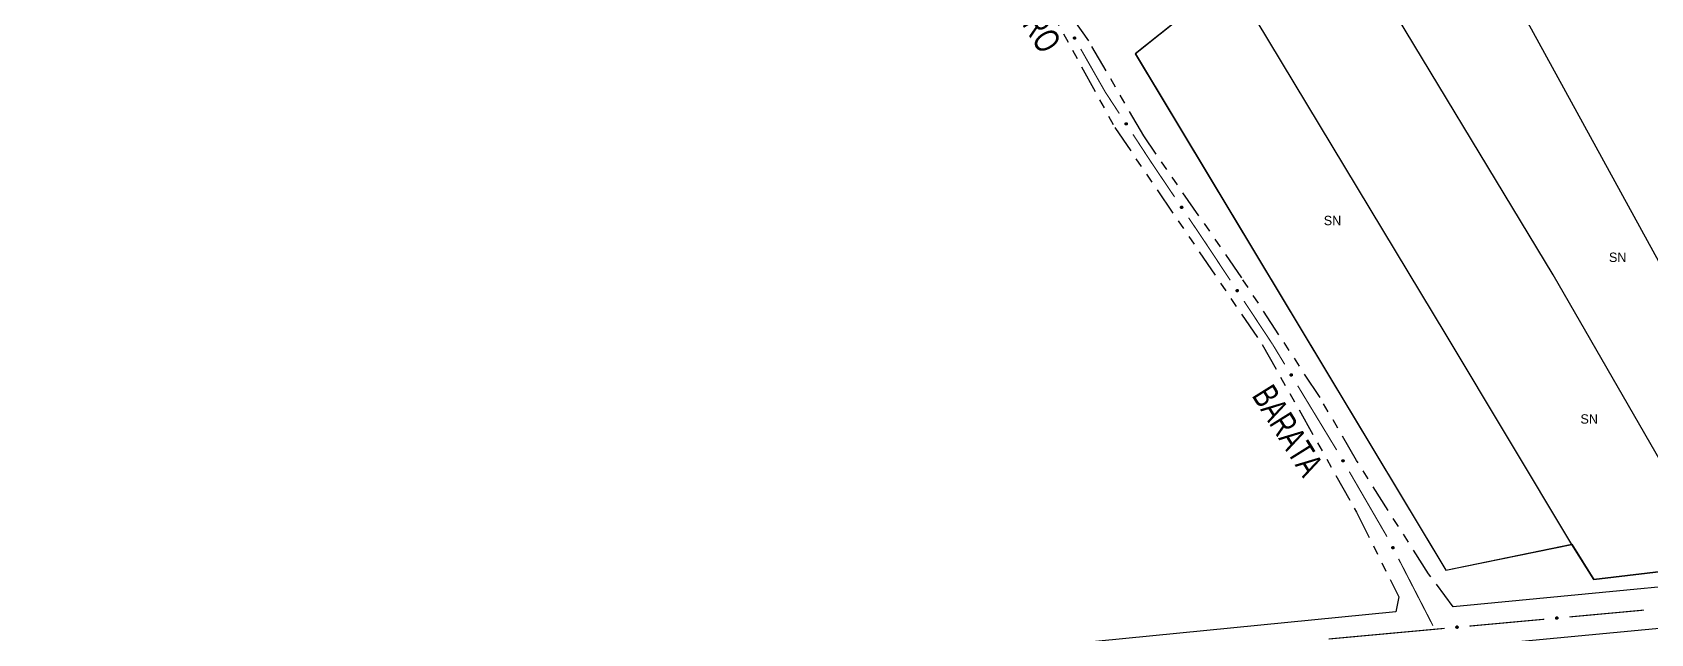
# Model space of a CAD drawing. Extents: x 207981 to 210201, y 4876477 to 4878908.
# Drawn here: x 208830 to 209088.5, y 4877420 to 4877516 of the extents above; entities that cross this region are included whole.
import ezdxf
from ezdxf.enums import TextEntityAlignment as Align

# ---------------------------------------------------------------- set-up
doc = ezdxf.new("R2010")
doc.units = 0
doc.header["$LTSCALE"] = 1.5
doc.header["$MEASUREMENT"] = 0
doc.linetypes.add('TRACO_25', pattern=[8, 3, -1, 1, -1, 1, -1])
for name, color, linetype in [('CD_MALHA_LOTES', 7, 'CONTINUOUS'), ('RU-QUADRA', 210, 'CONTINUOUS'), ('SV-EIXO-ROD-ESTR', 7, 'CONTINUOUS'), ('SV-EIXO-RUA-N-PAV', 6, 'CONTINUOUS'), ('SV-EST-MUNIC-PAV', 20, 'CONTINUOUS'), ('SV-RUA-NAO-PAV', 7, 'CONTINUOUS'), ('SV-TXT-RUA-N-PAV', 7, 'CONTINUOUS'), ('Th_NmrPort', 1, 'CONTINUOUS')]:
    doc.layers.add(name, color=color, linetype=linetype)
doc.styles.add('ARIAL', font='ARIAL.SHX')

msp = doc.modelspace()

# ---------------------------------------------------------------- linework, layer by layer
at = {"layer": 'CD_MALHA_LOTES', "linetype": 'Continuous', "flags": 128}
for points in [[(209115.28, 4877432.87), (209061.57, 4877530.92)], [(209072.92, 4877477.29), (209042.82, 4877527.04)], [(209021.42, 4877524.75), (209006.18, 4877512.56)], [(209055.85, 4877467.69), (209021.42, 4877524.75)], [(209006.18, 4877512.56), (209055.78, 4877430.13)], [(209099.58, 4877431.04), (209072.92, 4877477.29)], [(209075.89, 4877434.24), (209055.85, 4877467.69)], [(209055.78, 4877430.13), (209075.89, 4877434.24)], [(209079.39, 4877428.6), (209075.89, 4877434.24)], [(209099.58, 4877431.04), (209079.39, 4877428.6)]]:
    msp.add_lwpolyline(points, dxfattribs=at)
at = {"layer": 'RU-QUADRA', "linetype": 'Continuous', "flags": 128}
msp.add_lwpolyline([(209115.964365, 4877599.568058), (209037.187109, 4877537.170986), (209021.41642, 4877524.752521), (209006.17904, 4877512.562616), (209055.776713, 4877430.128389), (209075.890055, 4877434.242481), (209079.394652, 4877428.604651), (209099.584181, 4877431.042631)], dxfattribs=at)
at = {"layer": 'SV-EIXO-ROD-ESTR', "const_width": 0.18}
for points in [[(209071.503611, 4877422.280768), (209059.553681, 4877421.1857)], [(209087.436851, 4877423.740859), (209075.486921, 4877422.645791)], [(209049.000335, 4877420.218613), (209037.050405, 4877419.123545)], [(209049.595406, 4877420.273143), (209049.000335, 4877420.218613)], [(209055.570371, 4877420.820677), (209049.595406, 4877420.273143)]]:
    msp.add_lwpolyline(points, dxfattribs=at)
at = {"layer": 'SV-EIXO-ROD-ESTR'}
for points in [[(209073.648392, 4877422.36677), (209073.617645, 4877422.328736), (209073.583441, 4877422.302334), (209073.548576, 4877422.288525), (209073.514585, 4877422.284356), (209073.479329, 4877422.284007), (209073.443707, 4877422.291497), (209073.406012, 4877422.308569), (209073.367642, 4877422.339145), (209073.342899, 4877422.375961), (209073.327532, 4877422.409418), (209073.321143, 4877422.444612), (209073.321378, 4877422.478866), (209073.330383, 4877422.515611), (209073.348056, 4877422.553643), (209073.379735, 4877422.591481), (209073.413445, 4877422.617135), (209073.447519, 4877422.629606), (209073.482941, 4877422.635804), (209073.518938, 4877422.635729), (209073.553863, 4877422.628175), (209073.592123, 4877422.610311), (209073.629055, 4877422.578549), (209073.655025, 4877422.54522), (209073.667972, 4877422.51133), (209073.673289, 4877422.476319), (209073.674069, 4877422.440963), (209073.66803, 4877422.404841), (209073.648392, 4877422.36677)], [(209057.715152, 4877420.906679), (209057.684405, 4877420.868645), (209057.650201, 4877420.842243), (209057.615336, 4877420.828434), (209057.581345, 4877420.824265), (209057.546089, 4877420.823916), (209057.510467, 4877420.831406), (209057.472772, 4877420.848478), (209057.434402, 4877420.879054), (209057.409659, 4877420.915869), (209057.394292, 4877420.949327), (209057.387903, 4877420.984521), (209057.388138, 4877421.018775), (209057.397143, 4877421.05552), (209057.414816, 4877421.093551), (209057.446495, 4877421.13139), (209057.480205, 4877421.157043), (209057.514279, 4877421.169515), (209057.549701, 4877421.175713), (209057.585698, 4877421.175638), (209057.620623, 4877421.168083), (209057.658883, 4877421.15022), (209057.695816, 4877421.118458), (209057.721785, 4877421.085129), (209057.734732, 4877421.051239), (209057.740049, 4877421.016228), (209057.740829, 4877420.980872), (209057.73479, 4877420.94475), (209057.715152, 4877420.906679)]]:
    msp.add_lwpolyline(points, close=True, dxfattribs=at)
for points in [[(209073.667972, 4877422.51133), (209073.321143, 4877422.444612)], [(209073.655025, 4877422.54522), (209073.321378, 4877422.478866)], [(209073.657972, 4877422.528724), (209073.32422, 4877422.462514)], [(209073.668004, 4877422.494017), (209073.32585, 4877422.429777)], [(209073.673289, 4877422.476319), (209073.327532, 4877422.409418)], [(209073.629055, 4877422.578549), (209073.330383, 4877422.515611)], [(209073.639788, 4877422.562684), (209073.330495, 4877422.498715)], [(209073.670007, 4877422.457204), (209073.340332, 4877422.391367)], [(209073.606905, 4877422.592557), (209073.342204, 4877422.535414)], [(209073.674069, 4877422.440963), (209073.342899, 4877422.375961)], [(209073.592123, 4877422.610311), (209073.348056, 4877422.553643)], [(209073.666326, 4877422.422611), (209073.359875, 4877422.357532)], [(209073.66803, 4877422.404841), (209073.367642, 4877422.339145)], [(209073.567726, 4877422.616371), (209073.371579, 4877422.573732)], [(209073.553863, 4877422.628175), (209073.379735, 4877422.591481)], [(209073.65721, 4877422.38752), (209073.390165, 4877422.326052)], [(209073.532137, 4877422.630923), (209073.402934, 4877422.605381)], [(209073.648392, 4877422.36677), (209073.406012, 4877422.308569)], [(209073.518938, 4877422.635729), (209073.413445, 4877422.617135)], [(209073.630802, 4877422.346733), (209073.432186, 4877422.301127)], [(209073.617645, 4877422.328736), (209073.443707, 4877422.291497)], [(209073.598212, 4877422.313601), (209073.470244, 4877422.289542)], [(209073.583441, 4877422.302334), (209073.479329, 4877422.284007)], [(209057.734732, 4877421.051239), (209057.387903, 4877420.984521)], [(209057.721785, 4877421.085129), (209057.388138, 4877421.018775)], [(209057.724732, 4877421.068633), (209057.39098, 4877421.002423)], [(209057.734764, 4877421.033926), (209057.39261, 4877420.969686)], [(209057.740049, 4877421.016228), (209057.394292, 4877420.949327)], [(209057.695816, 4877421.118458), (209057.397143, 4877421.05552)], [(209057.706548, 4877421.102593), (209057.397255, 4877421.038624)], [(209057.736767, 4877420.997113), (209057.407092, 4877420.931276)], [(209057.673665, 4877421.132465), (209057.408964, 4877421.075323)], [(209057.740829, 4877420.980872), (209057.409659, 4877420.915869)], [(209057.658883, 4877421.15022), (209057.414816, 4877421.093551)], [(209057.733086, 4877420.96252), (209057.426635, 4877420.897441)], [(209057.73479, 4877420.94475), (209057.434402, 4877420.879054)], [(209057.634486, 4877421.15628), (209057.438339, 4877421.113641)], [(209057.620623, 4877421.168083), (209057.446495, 4877421.13139)], [(209057.72397, 4877420.927429), (209057.456925, 4877420.865961)], [(209057.598897, 4877421.170832), (209057.469694, 4877421.14529)], [(209057.715152, 4877420.906679), (209057.472772, 4877420.848478)], [(209057.585698, 4877421.175638), (209057.480205, 4877421.157043)], [(209057.697562, 4877420.886642), (209057.498946, 4877420.841036)], [(209057.684405, 4877420.868645), (209057.510467, 4877420.831406)], [(209057.664972, 4877420.85351), (209057.537004, 4877420.829451)], [(209057.650201, 4877420.842243), (209057.546089, 4877420.823916)]]:
    msp.add_lwpolyline(points, dxfattribs=at)
at = {"layer": 'SV-EIXO-RUA-N-PAV'}
for points in [[(208996.488672, 4877515.259073), (208996.536027, 4877515.246844), (208996.574226, 4877515.22665), (208996.601238, 4877515.200638), (208996.619114, 4877515.171428), (208996.634036, 4877515.139484), (208996.641975, 4877515.103959), (208996.642053, 4877515.062579), (208996.630119, 4877515.014989), (208996.606861, 4877514.977218), (208996.582776, 4877514.949371), (208996.55339, 4877514.928978), (208996.522116, 4877514.915001), (208996.484942, 4877514.907975), (208996.443006, 4877514.908305), (208996.395443, 4877514.921463), (208996.35813, 4877514.941517), (208996.332664, 4877514.967364), (208996.312348, 4877514.997036), (208996.297505, 4877515.02983), (208996.289912, 4877515.064747), (208996.290321, 4877515.106969), (208996.30393, 4877515.153742), (208996.323507, 4877515.191185), (208996.348989, 4877515.217008), (208996.378651, 4877515.236351), (208996.410508, 4877515.251707), (208996.445886, 4877515.261175), (208996.488672, 4877515.259073)], [(209004.723688, 4877501.556938), (209004.771699, 4877501.547613), (209004.811056, 4877501.529782), (209004.839601, 4877501.505462), (209004.859221, 4877501.477393), (209004.87606, 4877501.446417), (209004.886146, 4877501.411441), (209004.888743, 4877501.370142), (209004.879727, 4877501.321915), (209004.858811, 4877501.282798), (209004.836465, 4877501.253537), (209004.808375, 4877501.231393), (209004.778009, 4877501.215539), (209004.741331, 4877501.206264), (209004.699453, 4877501.204041), (209004.651178, 4877501.21428), (209004.612713, 4877501.232026), (209004.585721, 4877501.256275), (209004.563638, 4877501.284656), (209004.546826, 4877501.316486), (209004.537123, 4877501.350876), (209004.534961, 4877501.393045), (209004.545698, 4877501.440559), (209004.56296, 4877501.479125), (209004.586823, 4877501.50645), (209004.615254, 4877501.527563), (209004.646117, 4877501.544829), (209004.680854, 4877501.556432), (209004.723688, 4877501.556938)], [(209013.580387, 4877488.234023), (209013.628519, 4877488.225344), (209013.668112, 4877488.208043), (209013.696981, 4877488.184109), (209013.716977, 4877488.156307), (209013.734231, 4877488.12556), (209013.744786, 4877488.090722), (209013.747937, 4877488.049462), (209013.73957, 4877488.001118), (209013.719182, 4877487.961723), (209013.697231, 4877487.932165), (209013.669441, 4877487.909645), (209013.639291, 4877487.893385), (209013.602741, 4877487.883617), (209013.560897, 4877487.880832), (209013.512488, 4877487.890422), (209013.473789, 4877487.907649), (209013.446473, 4877487.931533), (209013.42401, 4877487.959615), (209013.406772, 4877487.991216), (209013.396608, 4877488.025473), (209013.39388, 4877488.067609), (209013.403978, 4877488.115263), (209013.420719, 4877488.154057), (209013.444213, 4877488.1817), (209013.472358, 4877488.203193), (209013.502986, 4877488.220873), (209013.537563, 4877488.232941), (209013.580387, 4877488.234023)], [(209022.455201, 4877474.919981), (209022.503255, 4877474.910881), (209022.542695, 4877474.893234), (209022.571353, 4877474.869047), (209022.591104, 4877474.841071), (209022.608088, 4877474.810174), (209022.618337, 4877474.775245), (209022.621127, 4877474.733959), (209022.612337, 4877474.68569), (209022.591603, 4877474.646476), (209022.569394, 4877474.617111), (209022.541408, 4877474.594835), (209022.511117, 4877474.57884), (209022.474483, 4877474.569393), (209022.432616, 4877474.566975), (209022.384293, 4877474.576988), (209022.345746, 4877474.594554), (209022.318641, 4877474.618676), (209022.296425, 4877474.646954), (209022.279464, 4877474.678705), (209022.2696, 4877474.713049), (209022.267242, 4877474.755208), (209022.277757, 4877474.802771), (209022.294838, 4877474.841417), (209022.318573, 4877474.868854), (209022.346905, 4877474.890099), (209022.377687, 4877474.90751), (209022.412369, 4877474.919275), (209022.455201, 4877474.919981)], [(209031.09737, 4877461.452909), (209031.145032, 4877461.44194), (209031.183753, 4877461.422767), (209031.211445, 4877461.39748), (209031.23009, 4877461.368754), (209031.245854, 4877461.337218), (209031.254733, 4877461.301916), (209031.255908, 4877461.260552), (209031.245241, 4877461.212663), (209031.222993, 4877461.174288), (209031.199654, 4877461.145812), (209031.17082, 4877461.124646), (209031.139927, 4877461.109845), (209031.102953, 4877461.101835), (209031.061023, 4877461.101053), (209031.013128, 4877461.112945), (209030.975296, 4877461.132002), (209030.949153, 4877461.157164), (209030.928058, 4877461.186287), (209030.91235, 4877461.218676), (209030.903834, 4877461.253379), (209030.903123, 4877461.295598), (209030.915486, 4877461.342715), (209030.934063, 4877461.380664), (209030.958851, 4877461.407154), (209030.98799, 4877461.427277), (209031.019429, 4877461.443473), (209031.054543, 4877461.453875), (209031.09737, 4877461.452909)], [(209039.374024, 4877447.757693), (209039.421464, 4877447.745799), (209039.459805, 4877447.725876), (209039.487, 4877447.700056), (209039.505082, 4877447.670973), (209039.52023, 4877447.639135), (209039.52842, 4877447.603668), (209039.528791, 4877447.562289), (209039.517194, 4877447.514616), (209039.494203, 4877447.476681), (209039.470316, 4877447.448665), (209039.441075, 4877447.428064), (209039.4099, 4877447.413867), (209039.372777, 4877447.406577), (209039.33084, 4877447.406611), (209039.283185, 4877447.419433), (209039.245731, 4877447.439222), (209039.220082, 4877447.464888), (209039.199558, 4877447.494416), (209039.184483, 4877447.527104), (209039.176644, 4877447.561966), (209039.176754, 4877447.604191), (209039.190032, 4877447.651058), (209039.209343, 4877447.688639), (209039.234642, 4877447.714642), (209039.264167, 4877447.734194), (209039.295914, 4877447.749775), (209039.331225, 4877447.759493), (209039.374024, 4877447.757693)], [(209047.345852, 4877433.88042), (209047.39263, 4877433.866143), (209047.429914, 4877433.844308), (209047.45577, 4877433.817146), (209047.472358, 4877433.787185), (209047.485877, 4877433.754623), (209047.492264, 4877433.718787), (209047.490542, 4877433.677442), (209047.47655, 4877433.630416), (209047.451672, 4877433.593692), (209047.426398, 4877433.566919), (209047.396153, 4877433.547823), (209047.364301, 4877433.53522), (209047.326857, 4877433.529817), (209047.284975, 4877433.53197), (209047.238029, 4877433.547184), (209047.201624, 4877433.568842), (209047.177305, 4877433.595772), (209047.158299, 4877433.626299), (209047.144896, 4877433.659708), (209047.138829, 4877433.694922), (209047.141074, 4877433.737086), (209047.156704, 4877433.783223), (209047.17789, 4877433.81978), (209047.204471, 4877433.84447), (209047.234947, 4877433.862505), (209047.267441, 4877433.876461), (209047.303198, 4877433.884381), (209047.345852, 4877433.88042)]]:
    msp.add_lwpolyline(points, close=True, dxfattribs=at)
for points in [[(208996.289912, 4877515.064747), (208996.395443, 4877514.921463)], [(208996.290321, 4877515.106969), (208996.443006, 4877514.908305)], [(208996.294912, 4877515.082254), (208996.414977, 4877514.921392)], [(208996.296411, 4877515.043834), (208996.373182, 4877514.93682)], [(208996.297505, 4877515.02983), (208996.35813, 4877514.941517)], [(208996.300357, 4877515.127778), (208996.462021, 4877514.910531)], [(208996.30393, 4877515.153742), (208996.484942, 4877514.907975)], [(208996.313924, 4877515.170082), (208996.500274, 4877514.915076)], [(208996.323507, 4877515.191185), (208996.522116, 4877514.915001)], [(208996.3373, 4877515.200701), (208996.535822, 4877514.924362)], [(208996.348989, 4877515.217008), (208996.55339, 4877514.928978)], [(208996.364733, 4877515.224209), (208996.564942, 4877514.939407)], [(208996.378651, 4877515.236351), (208996.582776, 4877514.949371)], [(208996.397408, 4877515.241283), (208996.593902, 4877514.968499)], [(208996.410508, 4877515.251707), (208996.606861, 4877514.977218)], [(208996.430419, 4877515.252263), (208996.616601, 4877515.000303)], [(208996.445886, 4877515.261175), (208996.630119, 4877515.014989)], [(208996.466134, 4877515.258502), (208996.632706, 4877515.040913)], [(208996.488672, 4877515.259073), (208996.642053, 4877515.062579)], [(208996.514196, 4877515.251363), (208996.637983, 4877515.089484)], [(208996.536027, 4877515.246844), (208996.641975, 4877515.103959)], [(208996.557852, 4877515.235426), (208996.632761, 4877515.128922)], [(208996.574226, 4877515.22665), (208996.634036, 4877515.139484)], [(209004.534961, 4877501.393045), (209004.699453, 4877501.204041)], [(209004.537123, 4877501.350876), (209004.651178, 4877501.21428)], [(209004.541048, 4877501.368655), (209004.670679, 4877501.215398)], [(209004.543712, 4877501.414427), (209004.718297, 4877501.20742)], [(209004.544882, 4877501.330397), (209004.628023, 4877501.228254)], [(209004.545698, 4877501.440559), (209004.741331, 4877501.206264)], [(209004.546826, 4877501.316486), (209004.612713, 4877501.232026)], [(209004.554679, 4877501.457477), (209004.756203, 4877501.214285)], [(209004.56296, 4877501.479125), (209004.778009, 4877501.215539)], [(209004.576148, 4877501.489462), (209004.79112, 4877501.225717)], [(209004.586823, 4877501.50645), (209004.808375, 4877501.231393)], [(209004.6021, 4877501.514596), (209004.81927, 4877501.242506)], [(209004.615254, 4877501.527563), (209004.836465, 4877501.253537)], [(209004.633676, 4877501.533627), (209004.846406, 4877501.273307)], [(209004.646117, 4877501.544829), (209004.858811, 4877501.282798)], [(209004.665957, 4877501.546595), (209004.867128, 4877501.306433)], [(209004.680854, 4877501.556432), (209004.879727, 4877501.321915)], [(209004.701226, 4877501.554997), (209004.880731, 4877501.347948)], [(209004.723688, 4877501.556938), (209004.888743, 4877501.370142)], [(209004.749634, 4877501.550796), (209004.883043, 4877501.39675)], [(209004.771699, 4877501.547613), (209004.886146, 4877501.411441)], [(209004.794179, 4877501.537545), (209004.875431, 4877501.435797)], [(209004.811056, 4877501.529782), (209004.87606, 4877501.446417)], [(209013.39388, 4877488.067609), (209013.560897, 4877487.880832)], [(209013.396608, 4877488.025473), (209013.512488, 4877487.890422)], [(209013.400294, 4877488.043303), (209013.531973, 4877487.891802)], [(209013.402343, 4877488.089106), (209013.579694, 4877487.884464)], [(209013.403978, 4877488.115263), (209013.602741, 4877487.883617)], [(209013.404642, 4877488.0051), (209013.489148, 4877487.904083)], [(209013.406772, 4877487.991216), (209013.473789, 4877487.907649)], [(209013.41273, 4877488.1323), (209013.617503, 4877487.891837)], [(209013.420719, 4877488.154057), (209013.639291, 4877487.893385)], [(209013.433767, 4877488.164571), (209013.652264, 4877487.903738)], [(209013.444213, 4877488.1817), (209013.669441, 4877487.909645)], [(209013.459379, 4877488.190051), (209013.680186, 4877487.920904)], [(209013.472358, 4877488.203193), (209013.697231, 4877487.932165)], [(209013.490697, 4877488.209504), (209013.706906, 4877487.952066)], [(209013.502986, 4877488.220873), (209013.719182, 4877487.961723)], [(209013.5228, 4877488.222905), (209013.72718, 4877487.985468)], [(209013.537563, 4877488.232941), (209013.73957, 4877488.001118)], [(209013.557954, 4877488.23178), (209013.740224, 4877488.027162)], [(209013.580387, 4877488.234023), (209013.747937, 4877488.049462)], [(209013.606413, 4877488.22823), (209013.74188, 4877488.07599)], [(209013.628519, 4877488.225344), (209013.744786, 4877488.090722)], [(209013.651132, 4877488.215579), (209013.733744, 4877488.114932)], [(209013.668112, 4877488.208043), (209013.734231, 4877488.12556)], [(209022.267242, 4877474.755208), (209022.432616, 4877474.566975)], [(209022.2696, 4877474.713049), (209022.384293, 4877474.576988)], [(209022.273443, 4877474.730847), (209022.403789, 4877474.578197)], [(209022.275893, 4877474.77663), (209022.451444, 4877474.570441)], [(209022.277456, 4877474.692607), (209022.361073, 4877474.590854)], [(209022.277757, 4877474.802771), (209022.474483, 4877474.569393)], [(209022.279464, 4877474.678705), (209022.345746, 4877474.594554)], [(209022.286659, 4877474.819731), (209022.489317, 4877474.577483)], [(209022.294838, 4877474.841417), (209022.511117, 4877474.57884)], [(209022.307978, 4877474.851816), (209022.52418, 4877474.589079)], [(209022.318573, 4877474.868854), (209022.541408, 4877474.594835)], [(209022.333812, 4877474.877071), (209022.552252, 4877474.605999)], [(209022.346905, 4877474.890099), (209022.569394, 4877474.617111)], [(209022.365299, 4877474.896249), (209022.579243, 4877474.636926)], [(209022.377687, 4877474.90751), (209022.591603, 4877474.646476)], [(209022.397519, 4877474.909368), (209022.59981, 4877474.67015)], [(209022.412369, 4877474.919275), (209022.612337, 4877474.68569)], [(209022.432748, 4877474.917935), (209022.613219, 4877474.711727)], [(209022.455201, 4877474.919981), (209022.621127, 4877474.733959)], [(209022.481175, 4877474.91396), (209022.615303, 4877474.760539)], [(209022.503255, 4877474.910881), (209022.618337, 4877474.775245)], [(209022.525781, 4877474.900918), (209022.607508, 4877474.79955)], [(209022.542695, 4877474.893234), (209022.608088, 4877474.810174)], [(209030.903123, 4877461.295598), (209031.061023, 4877461.101053)], [(209030.903834, 4877461.253379), (209031.013128, 4877461.112945)], [(209030.908368, 4877461.271013), (209031.032656, 4877461.113392)], [(209030.910885, 4877461.232646), (209030.990467, 4877461.127706)], [(209030.91235, 4877461.218676), (209030.975296, 4877461.132002)], [(209030.912603, 4877461.316666), (209031.079972, 4877461.103782)], [(209030.915486, 4877461.342715), (209031.102953, 4877461.101835)], [(209030.925043, 4877461.359314), (209031.118091, 4877461.109341)], [(209030.934063, 4877461.380664), (209031.139927, 4877461.109845)], [(209030.947599, 4877461.390543), (209031.15338, 4877461.119566)], [(209030.958851, 4877461.407154), (209031.17082, 4877461.124646)], [(209030.974398, 4877461.41477), (209031.182091, 4877461.135378)], [(209030.98799, 4877461.427277), (209031.199654, 4877461.145812)], [(209031.00661, 4877461.432704), (209031.210269, 4877461.165228)], [(209031.019429, 4877461.443473), (209031.222993, 4877461.174288)], [(209031.039317, 4877461.444556), (209031.232117, 4877461.197623)], [(209031.054543, 4877461.453875), (209031.245241, 4877461.212663)], [(209031.074855, 4877461.451741), (209031.247139, 4877461.238646)], [(209031.09737, 4877461.452909), (209031.255908, 4877461.260552)], [(209031.123089, 4877461.445879), (209031.251126, 4877461.287339)], [(209031.145032, 4877461.44194), (209031.254733, 4877461.301916)], [(209031.167152, 4877461.431105), (209031.24486, 4877461.326625)], [(209031.183753, 4877461.422767), (209031.245854, 4877461.337218)], [(209039.176644, 4877447.561966), (209039.283185, 4877447.419433)], [(209039.176754, 4877447.604191), (209039.33084, 4877447.406611)], [(209039.18152, 4877447.579509), (209039.302719, 4877447.4195)], [(209039.18329, 4877447.5411), (209039.260816, 4877447.434632)], [(209039.184483, 4877447.527104), (209039.245731, 4877447.439222)], [(209039.186642, 4877447.62507), (209039.349838, 4877447.408971)], [(209039.190032, 4877447.651058), (209039.372777, 4877447.406577)], [(209039.19991, 4877447.667469), (209039.388058, 4877447.413787)], [(209039.209343, 4877447.688639), (209039.4099, 4877447.413867)], [(209039.223068, 4877447.698252), (209039.42354, 4877447.423324)], [(209039.234642, 4877447.714642), (209039.441075, 4877447.428064)], [(209039.250334, 4877447.721954), (209039.452553, 4877447.438574)], [(209039.264167, 4877447.734194), (209039.470316, 4877447.448665)], [(209039.282889, 4877447.739258), (209039.481306, 4877447.467871)], [(209039.295914, 4877447.749775), (209039.494203, 4877447.476681)], [(209039.31582, 4877447.750471), (209039.50378, 4877447.499835)], [(209039.331225, 4877447.759493), (209039.517194, 4877447.514616)], [(209039.351491, 4877447.756963), (209039.519597, 4877447.540557)], [(209039.374024, 4877447.757693), (209039.528791, 4877447.562289)], [(209039.399602, 4877447.750164), (209039.524531, 4877447.589164)], [(209039.421464, 4877447.745799), (209039.52842, 4877447.603668)], [(209039.44337, 4877447.734536), (209039.51903, 4877447.628564)], [(209039.459805, 4877447.725876), (209039.52023, 4877447.639135)], [(209047.138829, 4877433.694922), (209047.238029, 4877433.547184)], [(209047.141074, 4877433.737086), (209047.284975, 4877433.53197)], [(209047.144413, 4877433.673746), (209047.216457, 4877433.563495)], [(209047.144586, 4877433.712195), (209047.257541, 4877433.546264)], [(209047.144896, 4877433.659708), (209047.201624, 4877433.568842)], [(209047.152005, 4877433.75744), (209047.304068, 4877433.533367)], [(209047.156704, 4877433.783223), (209047.326857, 4877433.529817)], [(209047.167399, 4877433.799113), (209047.342483, 4877433.536244)], [(209047.17789, 4877433.81978), (209047.364301, 4877433.53522)], [(209047.192084, 4877433.828687), (209047.378401, 4877433.543976)], [(209047.204471, 4877433.84447), (209047.396153, 4877433.547823)], [(209047.220513, 4877433.850979), (209047.408148, 4877433.55774)], [(209047.234947, 4877433.862505), (209047.426398, 4877433.566919)], [(209047.253901, 4877433.866616), (209047.438346, 4877433.585545)], [(209047.267441, 4877433.876461), (209047.451672, 4877433.593692)], [(209047.287357, 4877433.87615), (209047.462407, 4877433.616332)], [(209047.303198, 4877433.884381), (209047.47655, 4877433.630416)], [(209047.32331, 4877433.88083), (209047.480262, 4877433.656203)], [(209047.345852, 4877433.88042), (209047.490542, 4877433.677442)], [(209047.371016, 4877433.871608), (209047.487646, 4877433.704498)], [(209047.39263, 4877433.866143), (209047.492264, 4877433.718787)], [(209047.413938, 4877433.853788), (209047.484145, 4877433.744126)], [(209047.429914, 4877433.844308), (209047.485877, 4877433.754623)]]:
    msp.add_lwpolyline(points, dxfattribs=at)
at = {"layer": 'SV-EIXO-RUA-N-PAV', "const_width": 0.18}
for points in [[(208997.455445, 4877513.342608), (209000.924565, 4877507.262707)], [(209000.924565, 4877507.262707), (209001.373176, 4877506.476481)], [(209001.373176, 4877506.476481), (209003.615188, 4877503.050011)], [(209005.805298, 4877499.70286), (209008.542937, 4877495.518922)], [(209008.542937, 4877495.518922), (209008.644378, 4877495.36389)], [(209008.644378, 4877495.36389), (209012.451923, 4877489.712065)], [(209014.686815, 4877486.394647), (209016.921707, 4877483.07723)], [(209016.921707, 4877483.07723), (209017.424697, 4877482.330604)], [(209017.424697, 4877482.330604), (209021.339734, 4877476.407856)], [(209023.545466, 4877473.070979), (209027.95693, 4877466.397226)], [(209027.95693, 4877466.397226), (209028.12571, 4877466.141891)], [(209028.12571, 4877466.141891), (209030.040828, 4877462.98319)], [(209032.114632, 4877459.56276), (209038.336043, 4877449.301472)], [(209040.354324, 4877445.848113), (209046.374942, 4877435.467739)], [(209048.228367, 4877431.923726), (209053.716543, 4877421.252272)]]:
    msp.add_lwpolyline(points, dxfattribs=at)
at = {"layer": 'SV-EST-MUNIC-PAV', "linetype": 'Continuous'}
for points in [[(209047.800104, 4877423.443269, 11.382429), (208986.853402, 4877417.458298, 11.682279), (208904.6537, 4877410.063245, 10.582831), (208839.908502, 4877405.124373, 8.608824), (208782.003076, 4877402.904209, 7.334465), (208760.344859, 4877403.902295, 7.009628), (208738.61947, 4877407.402976, 6.11008), (208712.870538, 4877413.633123, 5.810231), (208687.705202, 4877422.36972, 5.285495), (208663.387662, 4877435.241276, 4.710784), (208644.156461, 4877451.021397, 3.986148), (208638.50736, 4877455.411001, 3.461412)], [(209160.309524, 4877434.8332, 13.549744), (209156.443493, 4877433.759303, 13.549744), (209151.031575, 4877433.049576, 13.64955), (209119.060613, 4877430.209217, 13.225371), (209056.967321, 4877424.265968, 13.225371)], [(209041.531555, 4877416.280616, 13.225371), (209119.660221, 4877423.672087, 13.225371), (209150.40242, 4877426.499008, 13.64955)]]:
    msp.add_polyline3d(points, dxfattribs=at)
at = {"layer": 'SV-RUA-NAO-PAV', "linetype": 'TRACO_25'}
for points in [[(209056.967321, 4877424.265968, 12.002737), (209053.021553, 4877429.520923, 11.353992), (209041.515255, 4877447.605578, 9.283484), (209035.688334, 4877457.670248, 9.283484), (209023.167308, 4877476.819088, 7.809226), (209007.518496, 4877499.478626, 6.40993), (208998.729387, 4877514.619747, 5.610332), (208987.835062, 4877530.14888, 5.285495), (208975.600438, 4877544.018099, 4.885696), (208962.48717, 4877554.603194, 4.760759), (208943.645614, 4877568.308138, 5.010633), (208913.224949, 4877591.530974, 4.660809), (208903.000115, 4877602.20424, 4.660809), (208891.667481, 4877614.983593, 4.660809), (208881.299327, 4877625.592866, 4.660809), (208867.796615, 4877636.9255, 4.660809), (208856.946222, 4877647.293654, 4.660809), (208845.131348, 4877653.80389, 4.660809), (208830.423037, 4877663.689804, 4.660809), (208820.537123, 4877672.852359, 4.660809)], [(208825.60064, 4877662.725325, 4.660809), (208836.692153, 4877656.456209, 4.660809), (208847.783667, 4877648.740373, 4.660809), (208857.910701, 4877642.230137, 4.660809), (208870.448934, 4877631.379743, 4.660809), (208882.504927, 4877620.288229, 4.660809), (208894.3198, 4877608.232236, 4.660809), (208903.241235, 4877596.899603, 4.660809), (208911.080626, 4877590.316839, 4.660809), (208917.581189, 4877584.072822, 4.860709), (208934.838699, 4877571.409755, 5.085596), (208952.79943, 4877558.400433, 4.785747), (208969.757784, 4877545.560385, 4.810734), (208982.68656, 4877532.671443, 5.010633), (208991.827154, 4877521.036595, 5.33547), (209002.903998, 4877500.777885, 5.560357), (209026.444154, 4877466.150711, 8.508874), (209041.519542, 4877439.367756, 10.307969), (209048.256166, 4877425.850192, 11.703316), (209047.800104, 4877423.443269, 11.703316)]]:
    msp.add_polyline3d(points, dxfattribs=at)

# ---------------------------------------------------------------- texts
at = {"layer": 'SV-TXT-RUA-N-PAV', "style": 'ARIAL', "width": 0.7}
for s, p in [('JAIRO', (208985.031903, 4877522.086047)), ('BARATA', (209024.697582, 4877457.999335))]:
    msp.add_text(s, height=4, rotation=302, dxfattribs=at).set_placement(p)
at = {"layer": 'Th_NmrPort', "color": 1}
for p in [(209036.27885, 4877485.950957), (209081.82885, 4877480.080957), (209077.27885, 4877454.260957)]:
    msp.add_text('SN', height=1.5, dxfattribs=at).set_placement(p, align=Align.MIDDLE_LEFT)

doc.saveas('drawing.dxf')
